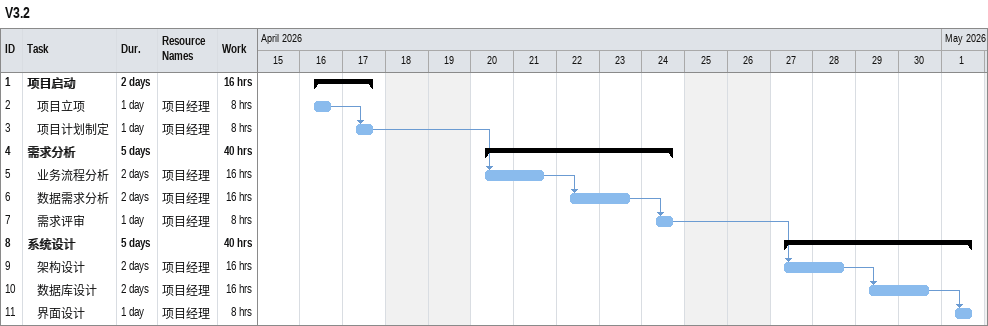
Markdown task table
V3.2

| ID | Level | Task | Duration | Start | Finish | Predecessors | Resources | Work (h) |
|---|---|---|---|---|---|---|---|---|
| 1 | 1 | **项目启动** | 2d | 2026-04-16 | 2026-04-17 |  |  | 16 |
| 2 | 2 | 项目立项 | 1d | 2026-04-16 | 2026-04-16 |  | 项目经理 | 8 |
| 3 | 2 | 项目计划制定 | 1d | 2026-04-17 | 2026-04-17 | 2 | 项目经理 | 8 |
| 4 | 1 | **需求分析** | 5d | 2026-04-20 | 2026-04-24 |  |  | 40 |
| 5 | 2 | 业务流程分析 | 2d | 2026-04-20 | 2026-04-21 | 3 | 项目经理 | 16 |
| 6 | 2 | 数据需求分析 | 2d | 2026-04-22 | 2026-04-23 | 5 | 项目经理 | 16 |
| 7 | 2 | 需求评审 | 1d | 2026-04-24 | 2026-04-24 | 6 | 项目经理 | 8 |
| 8 | 1 | **系统设计** | 5d | 2026-04-27 | 2026-05-01 |  |  | 40 |
| 9 | 2 | 架构设计 | 2d | 2026-04-27 | 2026-04-28 | 7 | 项目经理 | 16 |
| 10 | 2 | 数据库设计 | 2d | 2026-04-29 | 2026-04-30 | 9 | 项目经理 | 16 |
| 11 | 2 | 界面设计 | 1d | 2026-05-01 | 2026-05-01 | 10 | 项目经理 | 8 |
